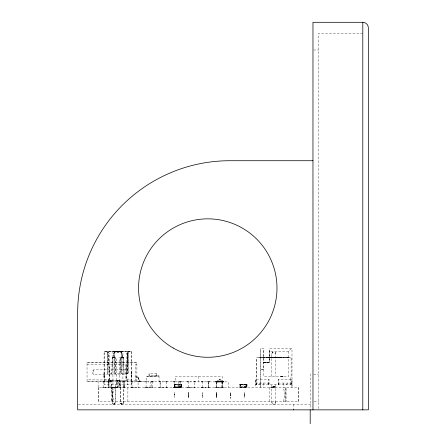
<?xml version="1.0" encoding="UTF-8"?>
<svg xmlns="http://www.w3.org/2000/svg" width="446" height="446" viewBox="0 0 446 446"><rect width="100%" height="100%" fill="white"/><g stroke="black" fill="none" stroke-linecap="round" stroke-linejoin="round"><path stroke-width="0.33" stroke-dasharray="2.23 1.67" d="M123.765 387.435L124.072 387.49L124.016 381.843L124.027 387.49L124.456 387.435M131.219 351.504L127.924 351.81L127.896 373.648L127.668 354.269L127.941 351.749L131.219 351.504L131.219 384.725L104.648 384.725L104.648 351.504L120.42 351.766M131.994 387.49L132.016 381.843M146.059 387.49L146.082 381.843M149.07 375.811L149.075 373.592L156.78 373.592L156.78 375.811L149.07 375.811L149.07 373.592M174.185 387.49L174.208 381.843M188.245 387.49L188.268 381.843M202.311 387.49L202.333 381.843M291.952 383.064L278.388 383.064L278.388 384.725L278.349 379.184L291.952 379.184L291.996 387.49L291.991 348.733L269.295 348.733L269.295 362.107L268.849 362.57L263.865 362.353L263.759 348.733L260.436 348.733L260.442 387.485L260.782 387.15M271.787 376.418L271.787 354.269L272.383 352.056L275.07 352.056L275.661 354.269L275.661 376.418M275.661 384.725L275.661 401.885L275.07 404.098L272.383 404.098L271.787 401.885L271.787 384.725M121.641 351.738L127.924 351.81L127.896 373.648L127.941 351.749L121.563 351.766L121.529 373.648L121.641 351.738L115.497 351.721L114.087 352.669L113.501 353.717L113.501 357.592L116.272 357.592L116.272 384.725M124.021 387.49L124.033 381.843M208.388 387.49L208.405 381.843L206.386 381.843M256.244 384.725L256.249 379.496L257.024 378.08L256.272 376.664L256.255 358.266L256.561 357.759L287.848 357.592L290.48 357.608L291.093 358.272L291.115 376.653L290.335 378.08L291.093 379.496L291.121 384.725M109.945 387.49L109.967 381.843M117.956 381.843L117.934 387.49L117.939 381.843M156.775 375.811L156.78 373.592M255.413 383.064L268.988 383.064L268.977 384.725L268.977 379.184L255.413 379.184L255.413 387.49M298.341 401.556L298.43 387.49M110.876 380.405L111.015 381.263L111.015 380.293L110.859 380.611M119.35 380.332C117.588 381.157 117.103 379.819 117.259 380.683A12.388 12.388 0 0 0 117.259 387.106L117.12 387.49L117.12 386.526L117.281 387.173M222.403 387.49L222.454 381.843L219.755 381.899M152.153 387.49L152.22 381.843L150.14 381.843M180.279 387.49L180.346 381.843L178.266 381.843M117.337 387.379L110.876 387.379L111.015 386.526L110.82 387.301M98.677 401.556L98.895 387.49M127.896 354.269L126.24 373.648L127.941 351.749M144.733 387.49L151.595 387.49L151.718 381.843M177.179 387.435L179.721 387.49L179.844 381.843M118.703 387.49L118.887 381.843M268.765 384.725L268.949 379.184M221.361 387.49L221.562 381.843L222.632 381.843M268.927 384.725L268.988 383.064M149.995 387.49L150.202 381.843M178.121 387.49L178.328 381.843M223.574 381.899L220.876 381.899L223.652 381.843M215.256 381.899L220.151 381.843L216.678 381.843M290.686 384.725L290.943 379.184M131.838 376.58L131.782 376.948L131.782 375.46M173.238 387.435L181.098 387.212L181.098 384.168L181.656 384.446L174.81 384.792L174.453 384.446L175.01 384.168L174.453 387.212L181.656 387.212L181.656 384.168L174.453 384.168L174.453 387.49L172.858 387.49M246.493 387.212L246.493 384.168L247.045 384.446L240.204 384.792L239.848 384.446L240.4 384.168L239.848 387.212L247.045 387.212L247.045 384.168L239.848 384.168L239.848 387.49L246.493 387.212L246.638 384.446L247.045 384.168M131.782 376.792L131.838 375.119M221.233 381.843L222.844 381.843L220.815 381.899L222.877 381.899L219.019 379.133L216.461 381.899L215.357 381.899M102.602 381.899L104.966 381.843M215.106 381.899L215.429 381.899L214.994 381.843M243.17 387.212L243.739 387.212M174.369 394.325L174.314 395.056L174.369 394.348M188.429 395.334C188.396 402.136 188.385 393.16 188.374 396.076L188.429 395.725M216.555 395.334C216.522 402.136 216.511 393.16 216.5 396.076L216.555 395.725M216.555 394.325L216.555 395.056L216.5 394.348M230.621 395.886L230.565 396.076C230.643 390.651 230.705 404.438 230.565 395.334M244.681 394.348L244.681 395.089L244.681 394.325M220.045 381.899L220.881 381.843L219.644 381.899M114.622 387.323L115.235 387.379M188.429 395L188.429 394.348M188.429 394.532L188.374 395.089L188.374 394.325M218.702 381.843L216.31 381.843L216.371 387.49L216.377 381.843L215.914 381.899M220.469 381.843L218.886 381.899M244.625 395.089L244.625 394.325M174.314 392.932L174.314 392.196M188.374 392.932L188.429 392.196M202.495 392.196L202.495 392.932M216.5 392.932L216.555 392.196M230.621 392.932L230.621 392.408M244.681 392.196L244.681 392.932M174.314 394.509L174.369 395.022L174.369 394.509M131.838 373.637L131.782 372.059M202.495 396.934L202.495 397.481L202.439 396.884M230.621 397.397L230.565 396.912M244.625 397.442L244.625 396.884L244.681 397.397M113.501 357.592L114.087 352.669L122.918 351.504L122.918 384.725M174.453 387.212L175.01 384.168M239.848 387.212L240.4 384.168M202.495 395.725L202.439 396.076L202.439 395.334L202.439 397.826M244.681 395.725L244.625 396.076L244.625 395.334L244.625 397.826M223.925 381.899L221.071 381.899M117.348 380.377L108.763 380.427M188.374 393.969C188.441 392.19 188.363 394.214 188.429 393.729M202.495 393.729L202.495 394.08L202.439 393.249M216.555 393.729L216.555 394.08L216.5 393.249M230.621 393.729L230.621 394.08L230.621 393.695M244.681 393.316C244.625 392.692 244.653 394.247 244.681 393.729M112.855 357.04L112.264 359.593L111.846 373.648L112.392 358.11L112.855 357.04L114.717 357.04L115.179 358.11L115.726 373.648L115.308 359.593L114.717 357.04L114.923 358.11L114.248 357.04L112.726 357.636L112.888 357.04M120.95 358.11L121.156 357.04L123.018 357.04L123.481 358.11L124.021 373.648L123.609 359.593L122.984 357.04L123.219 358.11L122.89 357.04L123.146 357.636L121.619 357.04L120.95 358.11L121.279 357.04M290.887 384.725L291.21 383.064L291.952 384.725M104.091 375.855L104.035 376.58M104.035 374.64L104.035 373.637M188.429 393.93L188.429 393.695M202.495 393.695L202.495 393.896M216.555 393.695L216.5 393.969M244.625 393.969L244.681 393.695M243.678 387.212L243.26 387.184M123.146 403.502L123.609 401.545L124.021 384.725L123.481 403.028L123.018 404.098L121.156 404.098L120.693 403.028L120.147 384.725L120.565 401.545L121.189 404.098L120.95 403.028L122.327 404.098L123.146 403.502L122.984 404.098M131.838 376L131.782 375.632M110.831 387.273L111.015 386.526M131.838 373.776L131.838 374.64M114.354 387.49L112.504 394.52L111.517 401.556L111.517 387.49L112.504 394.52L114.354 401.556M283.238 401.556L285.094 394.52L286.081 387.49L286.081 401.556L285.094 394.52L283.238 387.49M230.621 393.283L230.621 393.907M104.091 375.46L104.035 376.954L104.091 376.402M177.848 387.184L178.339 387.184L177.943 387.212M110.781 387.379L114.143 387.379L111.177 387.379M104.091 376.792L104.035 375.582L104.035 376M177.218 387.49L174.453 387.435L181.656 386.164L175.01 387.212L174.921 384.446L174.81 384.792L174.453 384.168L181.656 385.991M239.848 387.49L247.045 386.164L240.4 387.212L240.31 384.446L240.204 384.792L239.848 384.168L247.045 385.991M131.782 376.625L131.782 376.457M131.782 376.391L131.782 375.855M218.328 381.899L215.959 381.899L218.629 381.843L217.241 381.899M174.314 393.924L174.369 393.049M230.621 393.918L230.621 393.205M104.091 377.182L104.035 377.533M188.374 396.031L188.374 396.277M202.495 395.886L202.495 396.288M216.555 395.886L216.555 396.277M244.681 395.886L244.681 396.277M104.035 375.119L104.091 375.632M271.631 387.49L271.971 387.435M263.881 362.375L263.764 362.113L264.138 362.559L268.916 362.553L269.295 362.107L268.921 362.559L264.138 362.559L263.764 362.124L263.759 376.418L288.673 376.418L288.673 351.225L291.166 348.733M114.594 404.098L115.308 401.545L115.726 384.725L115.179 403.028L114.717 404.098L112.855 404.098L112.392 403.028L111.846 384.725L112.264 401.545L112.888 404.098M216.555 393.93L216.555 393.177M104.035 372.059L104.035 373.776M104.091 376.023L104.091 376.279M288.673 351.225L269.295 351.225L269.272 362.202L268.849 362.57L264.138 362.553L268.921 362.559L269.289 362.135L269.295 348.733M131.782 376.279L131.782 376.023M174.453 384.223L181.656 384.223M239.848 384.223L247.045 384.223M167.568 387.49L161.218 387.435L162.143 387.435M131.782 371.557L131.782 377.623M281.17 376.418L280.623 376.418L283.422 376.418L280.595 376.474M113.323 357.04L112.392 358.11L113.786 357.04M114.248 404.098L115.179 403.028L113.786 404.098M215.05 387.49L219.41 387.49L217.47 387.435L217.832 387.49M221.445 381.899L221.573 381.899M260.91 387.011L260.442 387.485L260.442 348.733M130.672 387.49L137 387.435L136.075 387.435M186.919 387.49L193.252 387.435L192.326 387.435M200.984 387.49L205.344 387.49M125.8 369.862L93.688 369.862L92.578 370.972L92.578 373.447L93.688 374.556L125.8 374.556M113.501 353.717L115.72 351.504M258.752 384.725L260.564 383.064M222.9 387.435L222.208 387.435L223.853 387.49M113.92 387.379L109.705 387.435L110.352 387.49M275.015 387.435L274.836 387.49M114.025 404.098L114.845 403.502L114.683 404.098L114.923 403.028L113.546 404.098L112.726 403.502M221.495 381.843L221.902 381.843M139.397 387.49L139.041 387.435M153.463 387.49L151.595 387.49M195.649 387.49L195.292 387.435M222.353 381.843L222.844 381.843L222.337 381.843M181.656 384.168L181.249 384.446L181.098 387.212M222.465 381.899L222.749 381.843L221.941 381.899M222.866 381.899L220.731 379.133L216.31 381.843L217.47 381.843M220.079 381.843L220.72 381.899M285.964 384.725L288.595 383.064M125.415 387.49L124.98 387.435M209.704 387.49L205.305 387.435M188.374 393.104L188.374 393.227M117.12 386.526L117.259 387.379L113.847 387.379M130.617 381.899L133.092 381.843M144.682 381.899L147.158 381.843M216.711 381.899C217.826 381.837 218.194 381.86 217.871 381.899M217.325 381.899L218.585 381.843M268.838 357.592L270.215 357.592L263.497 357.592M218.752 381.899L219.081 381.899M221.222 381.843L222.755 381.843M222.147 381.843L222.036 381.899M281.292 376.474L281.705 376.418M218.518 381.899L216.812 381.843M108.807 380.293L108.807 387.49L108.545 380.499L111.299 380.405M217.13 381.899L218.217 381.899M282.469 376.474L282.948 376.474L281.493 376.474M272.606 387.435L272.255 387.49M215.959 381.843L216.221 381.899M220.129 381.899L220.43 381.843L219.477 381.899M274.178 387.49L275.266 387.49M217.102 381.899L218.105 381.843M167.166 387.435L166.648 387.435M222.9 381.899L223.853 381.843M270.215 357.592C268.732 357.58 273.922 357.592 270.834 357.592C274.167 357.586 268.347 357.597 269.891 357.586M283.171 376.474L283.093 376.418M152.582 381.843L153.541 381.843M103.678 381.843L104.966 381.899M159.93 381.843L159.177 381.899L161.218 381.843M173.99 381.843L173.238 381.899L175.284 381.843M188.056 381.843L187.303 381.899L189.344 381.843M202.116 381.843L201.363 381.899L203.409 381.843M215.948 381.899L216.639 381.899L216.338 381.843M269.228 357.592L270.404 357.586M167.166 381.899L166.648 381.899L167.49 381.843M111.349 381.899L108.874 381.843M139.475 381.843L136.075 381.843M195.727 381.899L192.326 381.843M282.613 376.474L283.015 376.418M137.747 377.021L139.877 381.347L142.43 381.899L142.43 381.347L139.877 381.347L137.747 377.021L135.768 376.714L137.97 376.97L139.498 381.899L137.747 377.021L135.768 377.271L137.97 376.97M271.385 357.586C273.214 357.603 269.713 357.58 271.792 357.592L270.828 357.592L272.032 357.592M116.986 381.899L118.201 381.899M179.721 387.49L181.555 387.435M139.364 381.843L138.522 381.843M223.741 381.843L222.9 381.843M271.631 357.592L271.943 357.592L271.224 357.592M116.986 387.435L116.557 387.49M159.177 387.435L158.743 387.49L160.387 387.435L159.74 387.49M105.892 381.899L106.867 381.899M119.957 381.899L120.927 381.899M134.017 381.899L134.993 381.899M148.083 381.899L149.053 381.899M162.143 381.899L163.119 381.899M176.203 381.899L177.179 381.899M190.269 381.899L191.245 381.899M204.329 381.899L205.305 381.899M218.395 381.899L219.365 381.899M180.708 381.843L181.661 381.843M208.834 381.843L209.787 381.843M102.926 387.435L102.491 387.49L104.141 387.435L103.444 387.435M153.106 381.899L153.541 381.899M181.232 381.899L181.661 381.899M281.983 376.474L282.742 376.474M209.358 381.899L209.787 381.899M138.132 387.49L138.522 387.435L137.831 387.435L138.132 387.49L138.076 381.843M194.384 387.49L194.774 387.435L194.082 387.435L194.384 387.49L194.328 381.843M274.647 387.49L275.043 387.435M134.017 387.435L133.092 387.435L133.454 387.49M148.083 387.435L147.158 387.435L147.52 387.49M176.203 387.435L175.284 387.435L175.646 387.49M190.269 387.435L189.344 387.435L189.706 387.49M204.329 387.435L203.409 387.435L203.772 387.49M215.702 381.899L216.104 381.843M223.039 381.899L223.446 381.843M105.892 387.435L104.966 387.435L108.874 387.435L107.949 387.435M217.977 387.49L218.395 387.435M118.201 387.435L117.51 387.435M124.456 381.899L122.014 381.843M151.06 381.899L152.582 381.899L151.595 381.843M122.934 387.435L122.014 387.435M179.186 381.899L180.708 381.899L179.721 381.843M207.312 381.899L208.834 381.899L207.847 381.843M286.566 357.592L287.848 357.586M270.638 387.49L271.263 387.435L270.415 387.49M146.327 387.435L145.112 387.435M106.979 381.899L107.949 381.899M277.797 357.592L281.989 357.592M132.261 387.435L131.052 387.435M188.513 387.435L187.303 387.435M202.579 387.435L201.363 387.435M216.639 387.435L215.429 387.435M272.963 387.49L273.816 387.435L273.186 387.49M109.705 381.899L110.641 381.843M138.767 381.843L137.535 381.843M166.893 381.843L164.2 381.843M195.019 381.843L193.787 381.843M219.432 387.49L221.378 387.435L220.452 387.435M116.964 387.379L114.07 387.423L115.074 387.379M105.473 387.49L106.867 387.435M115.497 351.721L122.918 351.504M104.091 376.457L104.091 376.703M283.26 357.592L286.627 357.586M273.303 357.592L276.319 357.592M114.07 387.423L116.835 387.49M260.336 357.592L262.343 357.592M104.648 351.504L120.37 351.721L121.786 352.669L122.366 353.717L122.366 357.592L119.6 357.592L119.6 384.725M263.458 357.608L264.801 357.597M279.246 357.592L279.887 357.586M87.042 381.263L136.872 380.884M260.737 357.586L257.682 357.608M280.807 357.592L281.571 357.592M274.814 357.592L275.795 357.586M87.042 364.404L125.8 364.181L125.8 380.237L87.042 379.814M263.759 369.204L260.436 369.221L263.759 369.21L263.759 348.733M276.158 357.592L277.875 357.586M280.344 357.592L281.231 357.592M288.333 357.608L259.516 357.592L289.644 357.608M266.758 357.614L280.149 357.614M269.663 357.608L277.997 357.597M87.042 362.693L136.872 362.631L136.872 381.899M362.799 33.372L318.505 33.372L318.505 409.166M313.661 49.985L318.505 49.985M115.453 351.766L121.563 351.766M107.971 354.269L109.632 373.648L108.523 384.725L109.627 373.648L107.932 351.749L107.971 373.648L107.949 351.81M136.872 364.181L135.768 364.181L135.768 380.237L136.872 380.237M313.661 374.428L318.505 374.428M219.019 379.133L220.731 379.133M104.091 379.184L109.627 379.184L109.627 353.717L107.414 351.504L107.414 373.648L128.459 373.648L128.459 351.504L126.24 353.717L126.24 379.184L131.782 379.184M120.966 387.49L119.327 387.49L119.561 380.427L116.835 380.405M136.872 362.693L87.042 362.631L87.042 381.77L228.224 381.899L228.224 387.435M174.453 384.446L181.656 384.446M239.848 384.446L247.045 384.446M291.996 384.725L255.413 384.725L255.993 379.184L256.417 384.725M175.01 386.938L181.098 386.938L181.249 384.446L181.656 387.212L181.098 384.168M240.4 386.938L246.493 386.938L246.638 384.446L247.045 387.212L246.493 384.168M202.495 395L202.439 394.325M174.369 395.362L174.314 397.826M188.374 396.957L188.429 397.481L188.374 396.884M314.006 401.556L318.505 401.556M78.362 404.321L312.278 404.321M280.774 357.592L279.625 357.592M108.763 380.332L110.781 380.349M287.642 357.597L288.835 357.614M112.955 384.725L112.955 351.504L120.37 351.721M201.642 381.843L202.579 381.899M187.576 381.843L188.513 381.899M173.516 381.843L174.453 381.899M159.451 381.843L160.387 381.899M219.794 381.899L219.07 381.843L219.571 381.843M205.416 387.435L205.98 387.49M177.291 387.435L177.854 387.49M149.165 387.435L149.728 387.49M163.225 387.435L163.771 387.49M194.774 381.843L195.292 381.899M124.456 381.843L125.415 381.843M146.327 381.899L145.39 381.843M132.261 381.899L131.325 381.843M112.955 351.504L121.786 352.669L122.366 357.592M119.327 380.293L119.6 387.212L119.032 387.435M223.418 387.435L223.741 387.49M110.915 387.435L111.238 387.49M104.141 381.899L103.834 381.843L103.873 387.49M272.183 387.49L271.87 387.435M123.47 381.843L123.765 381.899M221.177 381.899L221.004 381.843M221.818 381.843L222.203 381.899L222.247 376.363L175.267 376.363L175.267 381.899M290.48 357.608L291.093 358.272M121.847 404.098L121.028 403.502L121.279 404.098M122.087 357.04L123.481 358.11L122.55 357.04M122.087 404.098L120.693 403.028L121.619 404.098M291.846 387.34L291.684 387.178M120.152 351.504L122.366 353.717M256.35 376.898L256.255 358.266M114.594 357.04L114.923 358.11M275.07 352.056L275.661 354.269M271.787 401.885L272.383 404.098M111.015 381.263L110.876 380.683A12.388 12.388 0 0 1 110.876 387.106M216.5 392.196L216.555 392.932M188.374 392.196L188.429 392.932M256.567 383.064L256.679 384.725M240.31 384.446L240.4 387.212M174.921 384.446L175.01 387.212M120.671 381.843L120.855 387.49M216.377 381.899L216.461 387.49M278.349 379.184L278.404 384.725M278.449 383.064L278.471 384.725M98.46 387.49L98.549 401.556L298.642 401.556L298.642 387.49L98.12 387.435L98.12 381.899M166.202 381.843L166.219 387.49M114.232 351.738L114.332 373.648L114.304 351.766M310.199 373.871L310.199 409.166M293.591 404.321L293.591 408.475M285.094 387.49L285.094 401.556M283.645 383.064L283.645 387.49M269.724 387.49L269.724 401.556M263.714 383.064L263.714 387.49M198.76 376.363L198.76 381.899M174.314 394.325L174.369 395.089M159.055 381.899L159.055 376.363L146.806 376.363L146.806 381.899M131.782 384.725L131.782 351.504L104.091 351.504L104.091 384.725M127.874 387.49L127.874 401.556M113.401 387.379L113.067 387.323M112.504 387.49L112.504 401.556M93.688 369.862L93.688 374.556M160.125 381.843L160.12 387.49L160.12 381.843M222.47 381.843L222.448 387.49L222.454 381.843M208.472 381.843L208.41 387.49L208.405 381.843M120.565 359.593L120.147 373.648L120.693 358.11L121.156 357.04L120.565 359.593M230.621 394.325L230.621 395.089L230.565 394.325M216.555 394.509L216.5 395.089L216.555 394.509M216.555 396.934L216.555 397.481L216.555 396.912M117.259 380.683L117.12 381.263L117.259 380.683M272.383 352.056L271.787 354.269L272.383 352.056M275.661 401.885L275.07 404.098L275.661 401.885M275.483 386.32L271.882 387.056L275.483 387.056L271.882 386.32L275.483 386.32M159.055 375.967L146.806 376.207L159.055 375.967M127.021 379.184L126.24 373.648L127.35 384.725L127.021 379.184"/><path stroke-width="0.67" d="M312.969 160.716L229.919 160.716A152.253 152.253 0 0 0 77.665 312.969L77.665 409.857L368.335 409.857L368.335 27.836C368.413 24.876 365.753 22.222 362.799 22.3L312.969 22.3L312.969 409.857M362.799 22.3L362.799 409.857M310.199 409.857L310.199 423.7M293.591 409.512L293.591 409.857M173.171 347.992A69.208 69.208 0 0 0 276.983 288.055A69.208 69.208 0 0 0 173.171 228.118A69.208 69.208 0 0 0 173.171 347.992"/></g></svg>
